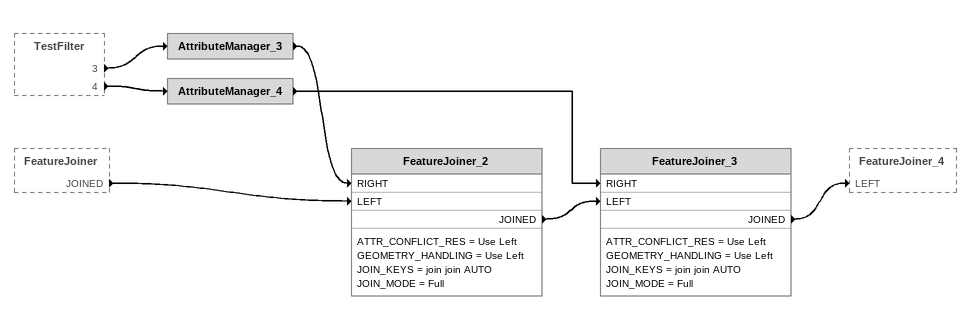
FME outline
TestFilter [outside]
    3 -> AttributeManager_3
    4 -> AttributeManager_4
FeatureJoiner [outside]
    JOINED -> FeatureJoiner_2 [LEFT]
AttributeManager_3
    -> FeatureJoiner_2 [RIGHT]
FeatureJoiner_2
    ATTR_CONFLICT_RES = Use Left
    GEOMETRY_HANDLING = Use Left
    JOIN_KEYS = join join AUTO
    JOIN_MODE = Full
    JOINED -> FeatureJoiner_3 [LEFT]
AttributeManager_4
    -> FeatureJoiner_3 [RIGHT]
FeatureJoiner_3
    ATTR_CONFLICT_RES = Use Left
    GEOMETRY_HANDLING = Use Left
    JOIN_KEYS = join join AUTO
    JOIN_MODE = Full
    JOINED -> FeatureJoiner_4 [LEFT]
